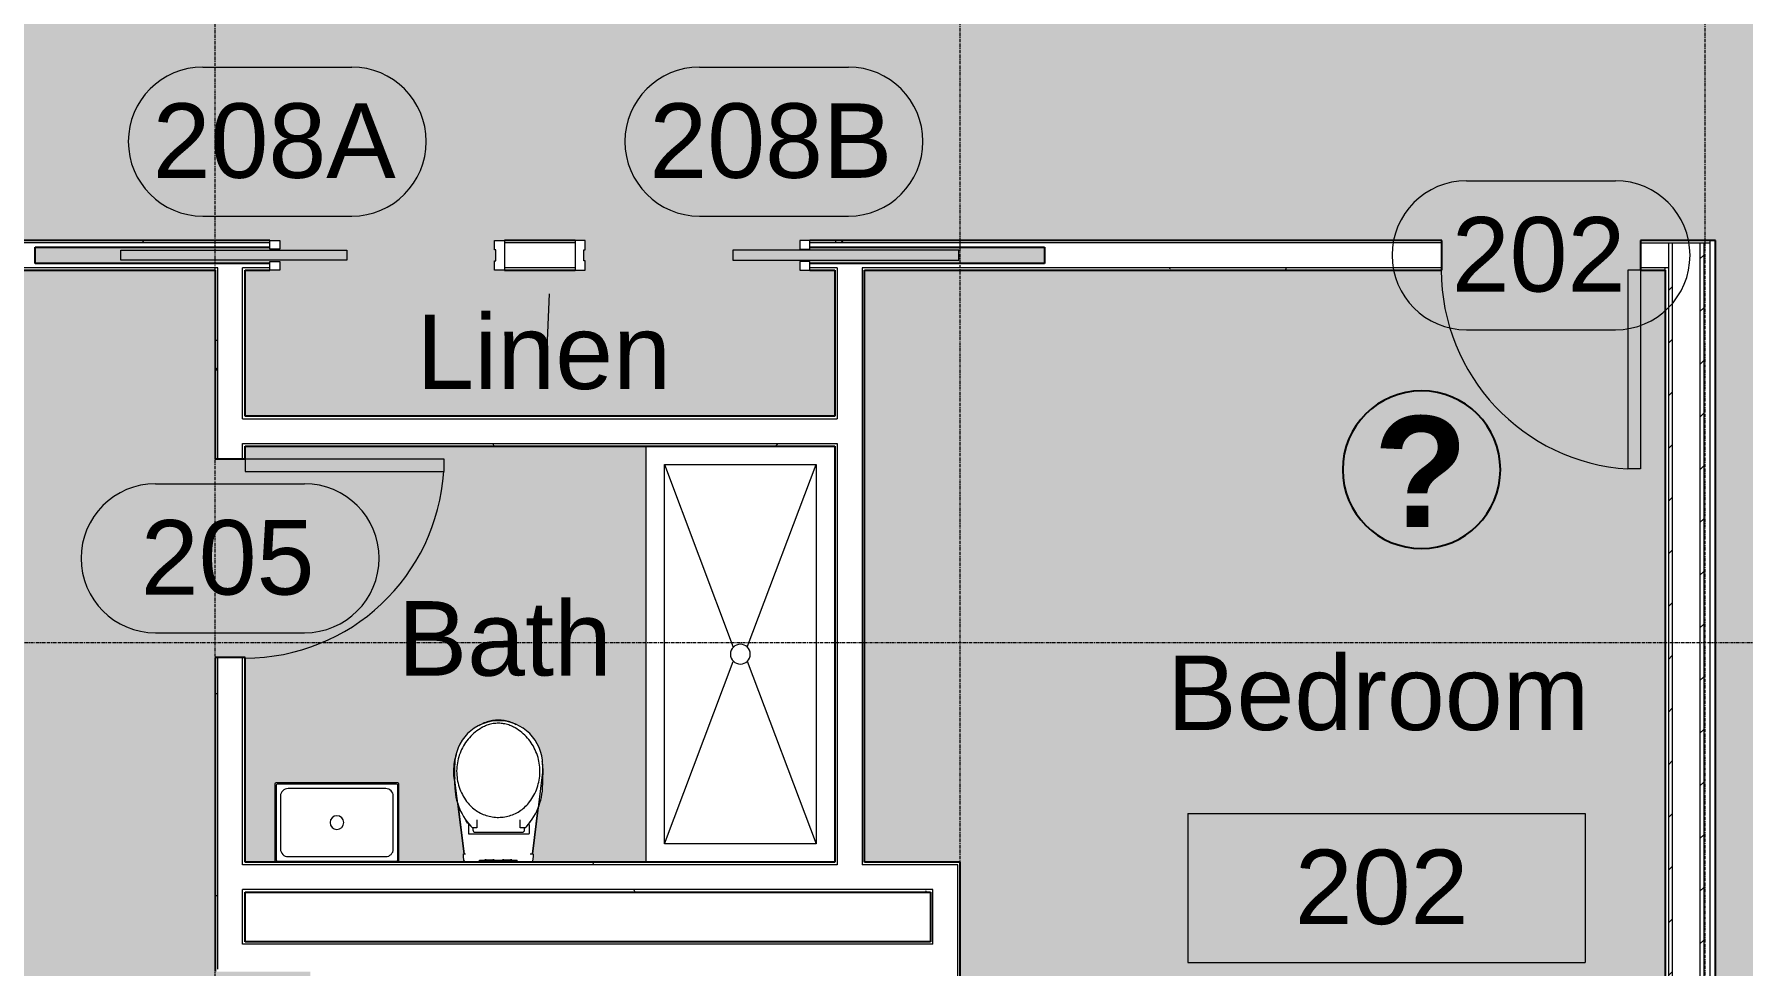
# Model space of a CAD drawing. Header units: millimetres. Extents: x -14653 to 55044, y -19588 to 11008.
# Drawn here: x 39833 to 46713, y -1502 to 2249 of the extents above; entities that cross this region are included whole.
import ezdxf

# ---------------------------------------------------------------- set-up
doc = ezdxf.new("R2010")
doc.units = ezdxf.units.MM
doc.linetypes.add('Grid Line', pattern=[22.225, 12.7, -3.175, 3.175, -3.175])
for name, color, linetype, lineweight in [('A-ANNO-NOTE', 131, 'Continuous', 9), ('A-AREA-IDEN', 2, 'Continuous', 9), ('A-AREA-PATT', 32, 'Continuous', 9), ('A-DOOR', 31, 'Continuous', 9), ('A-DOOR-FRAM', 31, 'Continuous', 18), ('A-DOOR-IDEN', 31, 'Continuous', 9), ('A-GENM', 13, 'Continuous', 9), ('A-WALL', 113, 'Continuous', 9), ('A-WALL-PATT', 111, 'Continuous', 25), ('I-WALL', 2, 'Continuous', 9), ('P-SANR-FIXT', 6, 'Continuous', 9), ('S-GRID', 1, 'Continuous', 9)]:
    doc.layers.add(name, color=color, linetype=linetype, lineweight=lineweight)
doc.styles.add('Arial_4', font='arial.ttf', dxfattribs={"height": 300})
doc.styles.add('Arial_B', font='arialbd.ttf', dxfattribs={"height": 4.464844})
pattern_1 = [(45, (36499.83, 0), (-106.066, 106.066), [])]
pattern_2 = [(0, (36499.83, 0), (812.8, 203.2), [33.528, -576.072, 33.528, -576.072, -3251.2]), (0, (36499.83, 0), (812.8, 203.2), [-1219.2, 33.528, -1185.672, 33.528, -576.072, -1422.4]), (0, (36499.83, 0), (812.8, 203.2), [-3048, 33.528, -372.872, 33.528, -982.472]), (120, (36804.63, 101.6), (-582.3764, 602.3054), [33.528, -576.072, 33.528, -576.072, -3251.2]), (120, (36804.63, 101.6), (-582.3764, 602.3054), [-1219.2, 33.528, -1185.672, 33.528, -576.072, -1422.4]), (120, (36804.63, 101.6), (-582.3764, 602.3054), [-3048, 33.528, -372.872, 33.528, -982.472]), (240, (36906.23, 508), (-230.4236, -805.5054), [33.528, -576.072, 33.528, -576.072, -3251.2]), (240, (36906.23, 508), (-230.4236, -805.5054), [-1219.2, 33.528, -1185.672, 33.528, -576.072, -1422.4]), (240, (36906.23, 508), (-230.4236, -805.5054), [-3048, 33.528, -372.872, 33.528, -982.472])]

# ---------------------------------------------------------------- blocks, each defined once
blk = doc.blocks.new('Single-Flush - 800 x 2100-235155-Level 2')
at = {"layer": 'A-DOOR', "lineweight": 18}
for p, q in [((350, -60), (350, -860.1)), ((400, -60), (350, -60)), ((400, -60), (400, -860.1)), ((400, -860.1), (350, -860.1))]:
    blk.add_line(p, q, dxfattribs=at)
at = {"layer": 'A-DOOR'}
blk.add_arc((400, -60), 801.7, 180, 266.42425, dxfattribs=at)
blk = doc.blocks.new('Walvit_Hung Bowl_604118 W - Walvit-V24-Level 2')
at = {"layer": 'A-GENM'}
for p, q in [((-76.2, 569.9), (-76.2, 561.6)), ((76.2, 561.6), (-76.2, 561.6)), ((-54.6, 561.6), (-54.6, 560.1)), ((-54.6, 560.1), (-49.1, 560.1)), ((-16.5, 560.1), (-54.6, 560.1)), ((-22.1, 560.1), (-16.5, 560.1)), ((-16.5, 560.1), (-16.5, 561.6)), ((16.5, 561.6), (16.5, 560.1)), ((16.5, 560.1), (22.1, 560.1)), ((54.6, 560.1), (16.5, 560.1)), ((49.1, 560.1), (54.6, 560.1)), ((54.6, 560.1), (54.6, 561.6)), ((76.2, 569.9), (76.2, 561.6)), ((-178.5, 206.4), (-138, 535.6)), ((-138, 535.6), (-160.9, 349.2)), ((-128.5, 535.6), (-139.4, 535.6)), ((139.4, 535.6), (131.5, 535.6)), ((163.1, 331.8), (138, 535.6)), ((138, 535.6), (178.5, 206.4)), ((-126, 452.4), (-126, 421.9)), ((119, 455.3), (-123.1, 455.3)), ((-105.9, 438.6), (-105.9, 430.9)), ((-105.9, 430.9), (-88.6, 430.9)), ((92.2, 449), (-95.6, 449)), ((-88.6, 430.9), (-88.6, 399.5)), ((86.4, 398.4), (86.4, 430.9)), ((86.4, 430.9), (102.6, 430.9)), ((102.6, 430.9), (102.6, 438.6)), ((120.5, 418.3), (120.5, 453.8)), ((-124.8, 411.9), (-123.2, 411.9)), ((120, 411.9), (124.8, 411.9)), ((-178.5, 176.9), (-178.5, 259.5)), ((175.3, 259.5), (175.3, 176.9)), ((178.5, 206.4), (175.3, 232.1)), ((72.7, 16.7), (78.5, 20.2))]:
    blk.add_line(p, q, dxfattribs=at)
at = {"layer": 'A-GENM', "flags": 128}
for points in [[(-139.4, 535.6), (-139.7, 535.8), (-139.9, 536.4), (-140.1, 537.2), (-140.2, 538.4), (-140.3, 539.9), (-140.3, 541.7), (-140.3, 543.7), (-140.2, 545.8), (-140.1, 548.1), (-139.9, 550.5), (-139.6, 553), (-139.3, 555.4), (-139, 557.8), (-138.6, 560.1), (-138.3, 562.2), (-137.9, 564.1), (-137.5, 565.9), (-137.1, 567.3), (-136.7, 568.4), (-136.3, 569.3), (-136, 569.8), (-135.7, 569.9)], [(135.7, 569.9), (136, 569.8), (136.3, 569.3), (136.7, 568.4), (137.1, 567.3), (137.5, 565.9), (137.9, 564.1), (138.3, 562.2), (138.6, 560.1), (139, 557.8), (139.3, 555.4), (139.6, 553), (139.9, 550.5), (140.1, 548.1), (140.2, 545.8), (140.3, 543.7), (140.3, 541.7), (140.3, 539.9), (140.2, 538.4), (140.1, 537.2), (139.9, 536.4), (139.7, 535.8), (139.4, 535.6)], [(125.4, 327.3), (121.5, 332.2), (117.3, 337), (112.9, 341.6), (108.4, 346), (103.7, 350.3), (98.8, 354.3), (93.7, 358.2), (88.6, 361.8), (83.2, 365.2), (77.8, 368.5), (72.2, 371.5), (66.5, 374.2), (60.7, 376.8), (54.7, 379.1), (48.7, 381.2), (42.7, 383), (36.5, 384.6), (30.3, 385.9), (24.1, 387), (17.8, 387.9), (11.5, 388.4), (5.1, 388.8), (-1.2, 388.9), (-7.5, 388.7), (-13.9, 388.3), (-20.2, 387.6), (-26.5, 386.6), (-32.7, 385.5), (-38.9, 384), (-45, 382.4), (-51, 380.4), (-57, 378.3), (-62.9, 375.9), (-68.7, 373.3), (-74.3, 370.4), (-79.9, 367.3), (-85.3, 364), (-90.6, 360.5), (-95.7, 356.8), (-100.7, 352.9), (-105.5, 348.7), (-110.2, 344.4), (-114.6, 339.9), (-118.9, 335.3), (-123, 330.4), (-125.9, 326.8)], [(-125.9, 326.8), (-130.7, 320.3), (-135.2, 313.6), (-139.5, 306.7), (-143.5, 299.6), (-147.2, 292.4), (-150.6, 285), (-153.7, 277.6), (-156.5, 270), (-159, 262.2), (-161.2, 254.4), (-163.1, 246.6), (-164.7, 238.6), (-165.9, 230.6), (-166.9, 222.5), (-167.5, 214.5), (-167.7, 206.4), (-167.8, 203.5)], [(167.8, 203.5), (167.6, 211.6), (167.1, 219.7), (166.3, 227.7), (165.1, 235.8), (163.7, 243.7), (161.9, 251.7), (159.8, 259.5), (157.4, 267.2), (154.7, 274.9), (151.7, 282.4), (148.4, 289.8), (144.8, 297.1), (140.9, 304.2), (136.7, 311.1), (132.3, 317.9), (127.5, 324.5), (125.4, 327.3)], [(-178.5, 232.2), (-179.5, 223.7), (-180.1, 215.1), (-180.4, 206.5), (-180.5, 203.5)], [(180.5, 203.5), (180.3, 212.1), (179.8, 220.7), (178.9, 229.3), (177.7, 237.8), (176.1, 246.3), (175.3, 249.9)], [(-180.5, 203.5), (-180.3, 194.9), (-179.8, 186.3), (-178.9, 177.7), (-177.7, 169.2), (-176.9, 164.5)], [(-167.8, 203.5), (-167.6, 195.4), (-167.1, 187.3), (-166.3, 179.2), (-165.2, 171.2), (-163.8, 163.2), (-162, 155.3), (-159.9, 147.5), (-157.5, 139.7), (-154.8, 132.1), (-151.8, 124.5), (-148.5, 117.1), (-144.9, 109.9), (-141.1, 102.8), (-136.9, 95.8), (-132.5, 89), (-127.8, 82.4), (-122.8, 76), (-117.6, 69.8), (-112.1, 63.8), (-106.4, 58), (-100.5, 52.5), (-94.4, 47.2), (-88, 42.2), (-81.5, 37.4), (-74.8, 32.9), (-67.9, 28.6), (-66.3, 27.7)], [(66.3, 27.7), (73.3, 31.9), (80, 36.4), (86.6, 41.1), (93, 46.1), (99.2, 51.3), (105.2, 56.8), (110.9, 62.5), (116.4, 68.5), (121.7, 74.6), (126.7, 81), (131.5, 87.6), (136, 94.3), (140.2, 101.2), (144.1, 108.3), (147.8, 115.5), (151.1, 122.9), (154.2, 130.4), (157, 138), (159.4, 145.8), (161.6, 153.6), (163.4, 161.5), (164.9, 169.4), (166.1, 177.5), (167, 185.5), (167.5, 193.6), (167.8, 201.7), (167.8, 203.5)], [(170.2, 137.6), (171.6, 142.2), (173.9, 150.5), (175.8, 158.9), (177.4, 167.3), (178.7, 175.8), (179.6, 184.4), (180.2, 193), (180.5, 201.6), (180.5, 203.5)], [(-71.1, 15.8), (-67.6, 13.9), (-62.4, 11.3), (-57.1, 8.9), (-51.7, 6.7), (-46.2, 4.8), (-40.6, 3.1), (-35, 1.5), (-29.3, 0.3), (-23.6, -0.8), (-17.8, -1.6), (-12.1, -2.2), (-6.2, -2.6), (-0.4, -2.7), (5.4, -2.6), (11.2, -2.3), (17, -1.7), (22.8, -0.9), (28.5, 0.1), (34.2, 1.3), (39.8, 2.8), (45.4, 4.5), (50.8, 6.4), (56.3, 8.6), (61.6, 10.9), (66.8, 13.5), (71.9, 16.3), (72.7, 16.7)], [(-66.3, 27.7), (-61.7, 25.2), (-56.9, 22.8), (-52.1, 20.6), (-47.1, 18.6), (-42.1, 16.8), (-37.1, 15.2), (-31.9, 13.9), (-26.8, 12.7), (-21.5, 11.7), (-16.3, 11), (-11, 10.4), (-5.7, 10.1), (-0.4, 10), (4.9, 10.1), (10.2, 10.4), (15.5, 10.9), (20.8, 11.6), (26, 12.5), (31.2, 13.7), (36.3, 15), (41.4, 16.6), (46.4, 18.3), (51.3, 20.3), (56.2, 22.4), (61, 24.8), (65.6, 27.3), (66.3, 27.7)]]:
    blk.add_lwpolyline(points, dxfattribs=at)
at = {"layer": 'A-GENM'}
for centre, radius, start, end in [((64.3, 259.5), 242.9, 134.5026, 180), ((-123.1, 452.4), 2.96, 90, 180), ((-116.1, 421.9), 9.94, 180, 235.18186), ((-95.6, 438.6), 10.3, 90, 180), ((92.2, 438.6), 10.3, 360, 90), ((-67.5, 259.5), 242.9, 0, 45.5361), ((114.2, 418.3), 6.35, 315, 360), ((119, 453.8), 1.52, 0, 90), ((156.4, 243.4), 327.9, 149.07733, 149.9712), ((-156.4, 243.4), 327.9, 28.23488, 30.92267), ((-1.6, 176.9), 176.9, 180, 270), ((-1.6, 176.9), 176.9, 270, 0)]:
    blk.add_arc(centre, radius, start, end, dxfattribs=at)
for points, knots in [([(-138.3, 562.1), (-138.2, 562.4), (-138.1, 563), (-137.9, 564), (-137.6, 565.5), (-137.1, 567.1), (-136.7, 568.6), (-136.2, 569.6), (-135.8, 569.9), (-135.7, 569.9)], [0.7606274, 0.7606274, 0.7606274, 0.7606274, 0.7857143, 0.8214286, 0.8571429, 0.8928571, 0.9285714, 0.9642857, 0.9979324, 0.9979324, 0.9979324, 0.9979324]), ([(138.3, 562.1), (138.2, 562.4), (138.1, 563), (137.9, 564), (137.6, 565.5), (137.1, 567.1), (136.7, 568.6), (136.2, 569.6), (135.8, 569.9), (135.7, 569.9)], [-0.2393726, -0.2393726, -0.2393726, -0.2393726, -0.2142857, -0.1785714, -0.1428571, -0.1071429, -0.0714286, -0.0357143, -0.0020676, -0.0020676, -0.0020676, -0.0020676]), ([(124.8, 411.9), (124.7, 411.7), (124.4, 411.1), (123.8, 410.1), (123.4, 409.4), (123.2, 409.1)], [-1, -1, -1, -1, -0.75, -0.625, -0.5, -0.5, -0.5, -0.5])]:
    blk.add_open_spline(points, degree=3, knots=knots, dxfattribs=at)
blk.add_open_spline([(-124.2, 410.8), (-124.5, 411.3), (-124.7, 411.7), (-124.8, 411.9)], degree=3, dxfattribs=at)
blk = doc.blocks.new('M_Shower Stall-2D - M_Shower Stall-2D-936387-Level 2')
at = {"layer": 'P-SANR-FIXT'}
for p, q in [((0, 760), (1676, 760)), ((75, 685), (809.1, 408.9)), ((75, 75), (75, 685)), ((75, 685), (1601, 685)), ((1601, 685), (866.9, 408.9)), ((1601, 685), (1601, 75)), ((810.4, 352.4), (75, 75)), ((865.6, 352.4), (1601, 75)), ((1601, 75), (75, 75))]:
    blk.add_line(p, q, dxfattribs=at)
for start, end in [(360, 180), (180, 360)]:
    blk.add_arc((838, 380), 40, start, end, dxfattribs=at)
blk = doc.blocks.new('Lavatory-TOTO-Luminist_Rectangle_Vessel_LLT151 - Standard-937021-Level 2')
at = {"layer": 'P-SANR-FIXT'}
for p, q in [((-250, 155), (-250, -155)), ((-245, 150), (-245, -150)), ((240, 155), (-240, 155)), ((245, -150), (245, 150)), ((250, -155), (250, 155)), ((-227, 106.85), (-227, -106.85)), ((196.85, 137), (-196.85, 137)), ((227, -106.85), (227, 106.85)), ((-196.85, -137), (196.85, -137)), ((-245, -160), (245, -160)), ((-240, -155), (240, -155))]:
    blk.add_line(p, q, dxfattribs=at)
for centre, radius, start, end in [((-245, 155), 5, 90, 180), ((-240, 150), 5, 90, 180), ((240, 150), 5, 0, 90), ((245, 155), 5, 360, 90), ((-196.85, 106.85), 30.15, 90, 180), ((196.85, 106.85), 30.15, 360, 90), ((0, 0), 27.5, 0, 180), ((0, 0), 27.5, 180, 0), ((-196.85, -106.85), 30.15, 180, 270), ((196.85, -106.85), 30.15, 270, 0), ((-245, -155), 5, 180, 270), ((-240, -150), 5, 180, 270), ((240, -150), 5, 270, 360), ((245, -155), 5, 270, 360)]:
    blk.add_arc(centre, radius, start, end, dxfattribs=at)
blk = doc.blocks.new('Pocket_Slider_Door_5851 - 2_027 x 0_945-940117-Level 2')
at = {"layer": 'A-DOOR', "lineweight": 18}
for p, q in [((-1072.5, 20), (-1072.5, -20)), ((-162.5, 20), (-1072.5, 20)), ((-162.5, -20), (-162.5, 20)), ((-1072.5, -20), (-162.5, -20))]:
    blk.add_line(p, q, dxfattribs=at)
at = {"layer": 'A-DOOR-FRAM'}
for p, q in [((-432.5, 60), (-472.5, 60)), ((-472.5, 60), (-472.5, 25)), ((-472.5, 25), (-432.5, 25)), ((-432.5, 25), (-432.5, 60)), ((472.5, 60), (432.5, 60)), ((432.5, 60), (432.5, 22.5)), ((432.5, 22.5), (437.5, 22.5)), ((437.5, 22.5), (437.5, -22.5)), ((472.5, -60), (472.5, 60)), ((-432.5, -25), (-472.5, -25)), ((-472.5, -25), (-472.5, -60)), ((-472.5, -60), (-432.5, -60)), ((-432.5, -60), (-432.5, -25)), ((437.5, -22.5), (432.5, -22.5)), ((432.5, -22.5), (432.5, -60)), ((432.5, -60), (472.5, -60))]:
    blk.add_line(p, q, dxfattribs=at)
blk = doc.blocks.new('Pocket_Slider_Door_5851 - 2_027 x 0_945-769882-Level 2')
at = {"layer": 'A-DOOR', "lineweight": 18}
for p, q in [((-1072.5, -20), (-1072.5, 20)), ((-1072.5, 20), (-162.5, 20)), ((-162.5, 20), (-162.5, -20)), ((-162.5, -20), (-1072.5, -20))]:
    blk.add_line(p, q, dxfattribs=at)
at = {"layer": 'A-DOOR-FRAM'}
for p, q in [((-472.5, 25), (-472.5, 60)), ((-472.5, 60), (-432.5, 60)), ((-432.5, 25), (-472.5, 25)), ((-432.5, 60), (-432.5, 25)), ((432.5, 22.5), (432.5, 60)), ((432.5, 60), (472.5, 60)), ((437.5, 22.5), (432.5, 22.5)), ((437.5, -22.5), (437.5, 22.5)), ((472.5, 60), (472.5, -60)), ((-472.5, -25), (-432.5, -25)), ((-472.5, -60), (-472.5, -25)), ((-432.5, -60), (-472.5, -60)), ((-432.5, -25), (-432.5, -60)), ((432.5, -22.5), (437.5, -22.5)), ((432.5, -60), (432.5, -22.5)), ((472.5, -60), (432.5, -60))]:
    blk.add_line(p, q, dxfattribs=at)
blk = doc.blocks.new('M_Room Tag - Room Tag With Area-857186-Level 2')
at = {"layer": 'A-AREA-IDEN'}
for p, q in [((-8, 3), (-8, -3)), ((-8, 3), (8, 3)), ((8, 3), (8, -3)), ((-8, -3), (8, -3))]:
    blk.add_line(p, q, dxfattribs=at)
blk = doc.blocks.new('M_Door Tag - M_Door Tag-862910-Level 2')
at = {"layer": 'A-DOOR-IDEN'}
for p, q in [((-3, 3), (3, 3)), ((-3, -3), (3, -3))]:
    blk.add_line(p, q, dxfattribs=at)
for centre, start, end in [((-3, 0), 90, 270), ((3, 0), 270, 90)]:
    blk.add_arc(centre, 3, start, end, dxfattribs=at)
blk = doc.blocks.new('Help Button - Select for Help Link-961908-Level 2')
at = {"layer": 'A-ANNO-NOTE'}
h = blk.add_hatch(color=256, dxfattribs=at)
edge = h.paths.add_edge_path(flags=0)
edge.add_arc((0, 0), 3.175, 0, 180)
edge.add_arc((0, 0), 3.175, 180, 360)
at = {"layer": 'A-ANNO-NOTE', "lineweight": 25}
for start, end in [(360, 180), (180, 360)]:
    blk.add_arc((0, 0), 3.175, start, end, dxfattribs=at)
at = {"layer": 'A-ANNO-NOTE', "insert": (-1.939, 2.156), "char_height": 4.46484, "width": 4.56962, "attachment_point": 1, "style": 'Arial_B'}
blk.add_mtext('\\fArial|b1|i0|c0|p34|;?', dxfattribs=at)

msp = doc.modelspace()

# ---------------------------------------------------------------- hatches: boundary and pattern name
at = {"layer": 'A-AREA-PATT'}
for color, points in [(41, [(48082.8, -3266.6), (48082.8, -3216.6), (49511.8, -3216.6), (49511.8, -3201.6), (48102.8, -3201.6), (48102.8, -1920.7), (48367, -1920.7), (48367, 2798.4), (48204.4, 2798.4), (48204.4, -1907.8), (48154.4, -1907.8), (48154.4, 2798.4), (48041.8, 2798.4), (48041.8, 2848.4), (46601.8, 2848.4), (46601.8, 2798.4), (43561.8, 2798.4), (43561.8, 2860.4), (43531.8, 2860.4), (43531.8, 2830.4), (42091.8, 2830.4), (42091.8, 2860.4), (42031.8, 2860.4), (42031.8, 2830.4), (40591.8, 2830.4), (40591.8, 2860.4), (40561.8, 2860.4), (40561.8, 2798.4), (37621.8, 2798.4), (37621.8, 2698.4), (37561.8, 2698.4), (37561.8, 1898.4), (37621.8, 1898.4), (37621.8, 1418.4), (37740.8, 1418.4), (37740.8, 1358.4), (38540.8, 1358.4), (38540.8, 1418.4), (40821.8, 1418.4), (40821.8, 1383.4), (40781.8, 1383.4), (40781.8, 1391.1), (39836.8, 1391.1), (39836.8, 1358.4), (41691.8, 1358.4), (41691.8, 1380.9), (41686.8, 1380.9), (41686.8, 1418.4), (42051.7, 1418.4), (42051.7, 1380.9), (42046.7, 1380.9), (42046.7, 1358.4), (43901.7, 1358.4), (43901.7, 1391.1), (42956.7, 1391.1), (42956.7, 1383.4), (42916.7, 1383.4), (42916.7, 1418.4), (45500.8, 1418.4), (45500.8, 1358.4), (46300.8, 1358.4), (46300.8, 1418.4), (46602.8, 1418.4), (46602.8, -3216.6), (46642.8, -3216.6), (46642.8, -3266.6), (47867.8, -3266.6)]), (133, [(42046.7, 710.4), (43056.7, 710.4), (43056.7, 1298.4), (42916.7, 1298.4), (42916.7, 1333.4), (42956.7, 1333.4), (42956.7, 1325.7), (43116.7, 1325.7), (43116.7, 1358.4), (42046.7, 1358.4), (42046.7, 1335.9), (42051.7, 1335.9), (42051.7, 1298.4), (41686.8, 1298.4), (41686.8, 1335.9), (41691.8, 1335.9), (41691.8, 1358.4), (40621.8, 1358.4), (40621.8, 1325.7), (40781.8, 1325.7), (40781.8, 1333.4), (40821.8, 1333.4), (40821.8, 1298.4), (40681.8, 1298.4), (40681.8, 710.4), (42011.7, 710.4)])]:
    msp.add_hatch(color=color, dxfattribs=at).paths.add_polyline_path(points, flags=0)
h = msp.add_hatch(color=254, dxfattribs=at)
h.paths.add_polyline_path([(40531.8, -3263.6), (40561.8, -3263.6), (40561.8, -3201.6), (40945.5, -3201.6), (40945.5, -1525.6), (40561.8, -1525.6), (40561.8, -261.6), (40621.8, -261.6), (40621.8, 538.4), (40561.8, 538.4), (40561.8, 1298.4), (38540.8, 1298.4), (38540.8, 1358.4), (37740.8, 1358.4), (37740.8, 1298.4), (37621.8, 1298.4), (37621.8, -3201.6), (39061.8, -3201.6), (39061.8, -3263.6), (39091.8, -3263.6), (39091.8, -3233.6), (40531.8, -3233.6)], flags=0)
h.paths.add_polyline_path([(39836.8, 1325.7), (40621.8, 1325.7), (40621.8, 1358.4), (39836.8, 1358.4)], flags=0)
h = msp.add_hatch(color=254, dxfattribs=at)
h.paths.add_polyline_path([(46400.8, -3263.6), (46400.8, 1298.4), (46300.8, 1298.4), (46300.8, 1358.4), (45500.8, 1358.4), (45500.8, 1298.4), (43176.7, 1298.4), (43176.7, -1085.6), (43561.8, -1085.6), (43561.8, -2301.6), (43501.8, -2301.6), (43501.8, -3101.6), (43561.8, -3101.6), (43561.8, -3201.6), (44900.8, -3201.6), (44900.8, -3263.6), (44930.8, -3263.6), (44930.8, -3233.6), (46370.8, -3233.6), (46370.8, -3263.6)], flags=0)
h.paths.add_polyline_path([(43234.5, 1325.7), (43901.7, 1325.7), (43901.7, 1358.4), (43116.7, 1358.4), (43116.7, 1325.7), (43166.7, 1325.7)], flags=0)
h = msp.add_hatch(color=253, dxfattribs=at)
h.paths.add_polyline_path([(41521.6, -719.2), (41521.6, -716.7), (41522.3, -711.2)], flags=0)
h.paths.add_polyline_path([(40801.9, -1085.6), (40806.8, -1085.6), (40803.2, -1084.1), (40801.8, -1080.6), (40801.9, -769.3), (40806.8, -765.6), (41298.1, -765.8), (41301.8, -770.6), (41301.8, -1080.6), (41296.8, -1085.6), (41566.1, -1085.6), (41562.8, -1073.5), (41561.4, -1055.6), (41562.8, -1051.3), (41563.9, -1051.3), (41541, -866.1), (41537.1, -842.4), (41531.2, -823.2), (41521.6, -719.2), (41527.5, -669.8), (41531.1, -657.3), (41533, -645.6), (41551.5, -602.4), (41579.8, -566.3), (41615.9, -539), (41667.6, -517.3), (41691.3, -513.9), (41704.5, -513.3), (41742.5, -519.2), (41795.4, -542.1), (41830.7, -570.4), (41857.5, -606.4), (41874.9, -651.3), (41880.3, -700.5), (41881.9, -722.1), (41880.3, -736.8), (41879.7, -781.4), (41874.6, -826), (41862.1, -869.5), (41840.8, -1051.3), (41841.4, -1051.9), (41842.1, -1057.4), (41840.8, -1073.5), (41840, -1077.9), (41837.4, -1085.6), (42296.7, -1085.6), (42296.7, 590.4), (40681.8, 590.4), (40681.8, 538.4), (40621.8, 538.4), (40621.8, -261.6), (40681.8, -261.6), (40681.8, -1085.6), (40801.8, -1085.6)], flags=0)
at = {"layer": 'A-WALL-PATT', "lineweight": 9}
h = msp.add_hatch(dxfattribs=at)
h.set_pattern_fill('FP_3', color=256, style=0, pattern_type=2)
h.set_pattern_definition(pattern_2)
h.paths.add_polyline_path([(46413.8, 1408.4), (46580.8, 1408.4), (46580.7, 1418.4), (46300.8, 1418.4), (46300.8, 1408.4), (46400.8, 1408.4)], flags=0)
h.paths.add_polyline_path([(45500.8, 1408.4), (45500.8, 1418.4), (42956.7, 1418.4), (42956.7, 1408.4), (45231.2, 1408.4)], flags=0)
h.paths.add_polyline_path([(41726.8, 1408.4), (42011.7, 1408.4), (42011.7, 1418.4), (41726.8, 1418.4)], flags=0)
h.paths.add_polyline_path([(40671.8, 1408.4), (40781.8, 1408.4), (40781.8, 1418.4), (38540.8, 1418.4), (38540.8, 1408.4), (40571.8, 1408.4)], flags=0)
h.paths.add_polyline_path([(37740.8, 1408.4), (37740.8, 1418.4), (37621.8, 1418.4), (37621.8, 1408.4)], flags=0)
h.paths.add_polyline_path([(36901.8, 1408.4), (37501.8, 1408.4), (37501.8, 1418.4), (36850.8, 1418.4), (36850.8, 1408.4)], flags=0)
h.paths.add_polyline_path([(35850.8, 1408.4), (35850.8, 1418.4), (35071.8, 1418.4), (35071.8, 1408.4), (35781.8, 1408.4)], flags=0)
h = msp.add_hatch(dxfattribs=at)
h.set_pattern_fill('FP_1', color=256, style=0, pattern_type=2)
h.set_pattern_definition(pattern_1)
h.paths.add_polyline_path([(46413.8, -3214.6), (46428.8, -3214.6), (46428.8, 1408.4), (46413.8, 1408.4), (46413.8, -3214.6)], flags=0)
h = msp.add_hatch(dxfattribs=at)
h.set_pattern_fill('FP_1', color=256, style=0, pattern_type=2)
h.set_pattern_definition(pattern_1)
h.paths.add_polyline_path([(46540.8, -3214.6), (46555.8, -3214.6), (46555.8, 1408.4), (46540.8, 1408.4), (46540.8, -3209.8)], flags=0)
h = msp.add_hatch(dxfattribs=at)
h.set_pattern_fill('FP_3', color=256, style=0, pattern_type=2)
h.set_pattern_definition(pattern_2)
h.paths.add_polyline_path([(46400.8, 1298.4), (46400.8, 1308.4), (46300.8, 1308.4), (46300.8, 1298.4), (46399.5, 1298.4)], flags=0)
h.paths.add_polyline_path([(45500.8, 1298.4), (45500.8, 1308.4), (43166.7, 1308.4), (43166.7, 1298.4), (45231.2, 1298.4)], flags=0)
h.paths.add_polyline_path([(43056.7, 1298.4), (43066.7, 1298.4), (43066.7, 1308.4), (42956.7, 1308.4), (42956.7, 1298.4)], flags=0)
h.paths.add_polyline_path([(40561.8, 1298.4), (40571.8, 1298.4), (40571.8, 1308.4), (38540.8, 1308.4), (38540.8, 1298.4), (39958, 1298.4)], flags=0)
h.paths.add_polyline_path([(40781.8, 1298.4), (40781.8, 1308.4), (40671.8, 1308.4), (40671.8, 1298.4), (40681.8, 1298.4)], flags=0)
h.paths.add_polyline_path([(42011.7, 1298.4), (42011.7, 1308.4), (41726.8, 1308.4), (41726.8, 1298.4)], flags=0)
h.paths.add_polyline_path([(36901.8, 1298.4), (37501.8, 1298.4), (37501.8, 1308.4), (36850.8, 1308.4), (36850.8, 1298.4)], flags=0)
h.paths.add_polyline_path([(37621.8, 1298.4), (37740.8, 1298.4), (37740.8, 1308.4), (37621.8, 1308.4)], flags=0)
h.paths.add_polyline_path([(35850.8, 1298.4), (35850.8, 1308.4), (35181.8, 1308.4), (35181.8, 1298.4), (35781.8, 1298.4)], flags=0)
h = msp.add_hatch(dxfattribs=at)
h.set_pattern_fill('FP_3', color=256, style=0, pattern_type=2)
h.set_pattern_definition(pattern_2)
h.paths.add_polyline_path([(40571.8, -1525.6), (40571.8, -261.6), (40561.8, -261.6), (40561.8, -1525.6), (40568.6, -1525.6)], flags=0)
h.paths.add_polyline_path([(40561.8, 538.4), (40571.8, 538.4), (40571.8, 1298.4), (40561.8, 1298.4), (40561.8, 600.4)], flags=0)
h = msp.add_hatch(dxfattribs=at)
h.set_pattern_fill('FP_3', color=256, style=0, pattern_type=2)
h.set_pattern_definition(pattern_2)
h.paths.add_polyline_path([(41276.3, 590.4), (43056.7, 590.4), (43056.7, 600.4), (40681.8, 600.4), (40681.8, 590.4)], flags=0)
h = msp.add_hatch(dxfattribs=at)
h.set_pattern_fill('FP_3', color=256, style=0, pattern_type=2)
h.set_pattern_definition(pattern_2)
h.paths.add_polyline_path([(43441.8, -1095.6), (43551.8, -1095.6), (43551.7, -1085.6), (43166.7, -1085.6), (43166.7, -1095.6), (43253.8, -1095.6)], flags=0)
h.paths.add_polyline_path([(41935.5, -1095.6), (43066.7, -1095.6), (43066.7, -1085.6), (40681.8, -1085.6), (40681.8, -1095.6), (41853.1, -1095.6)], flags=0)
h = msp.add_hatch(dxfattribs=at)
h.set_pattern_fill('FP_3', color=256, style=0, pattern_type=2)
h.set_pattern_definition(pattern_2)
h.paths.add_polyline_path([(43441.8, -1205.6), (43441.8, -1195.6), (40681.8, -1195.6), (40681.8, -1205.6), (43253.8, -1205.6)], flags=0)
h = msp.add_hatch(dxfattribs=at)
h.set_pattern_fill('FP_3', color=256, style=0, pattern_type=2)
h.set_pattern_definition(pattern_2)
h.paths.add_polyline_path([(43441.8, -3201.6), (43451.8, -3201.6), (43451.8, -3101.6), (43441.8, -3101.6)], flags=0)
h.paths.add_polyline_path([(43441.8, -2301.6), (43451.8, -2301.6), (43451.8, -1515.6), (43441.8, -1515.6), (43441.8, -2281.7)], flags=0)
h.paths.add_polyline_path([(43441.8, -1415.6), (43451.8, -1415.6), (43451.8, -1195.6), (43441.8, -1195.6), (43441.8, -1405.6)], flags=0)

# ---------------------------------------------------------------- linework, layer by layer
at = {"layer": 'A-AREA-IDEN'}
msp.add_line((41897.9, 952.1), (41908.4, 1203.6), dxfattribs=at)
at = {"layer": 'A-WALL'}
for p, q in [((40781.8, 1408.4), (38540.8, 1408.4)), ((42011.7, 1408.4), (41726.8, 1408.4)), ((45500.8, 1408.4), (42956.7, 1408.4)), ((46300.8, 1408.4), (46580.8, 1408.4)), ((46413.8, 1408.4), (46413.8, -3323.6)), ((46428.8, 1408.4), (46428.8, -3214.6)), ((46540.8, 1408.4), (46540.8, -3214.6)), ((46555.8, 1408.4), (46555.8, -3214.6)), ((46580.8, 1418.4), (46580.8, -3201.6)), ((40571.8, 1308.4), (38540.8, 1308.4)), ((40571.8, 538.4), (40571.8, 1308.4)), ((40781.8, 1308.4), (40671.8, 1308.4)), ((40671.8, 700.4), (40671.8, 1308.4)), ((42011.7, 1308.4), (41726.8, 1308.4)), ((43066.7, 1308.4), (42956.7, 1308.4)), ((43066.7, 1308.4), (43066.7, 700.4)), ((45500.8, 1308.4), (43166.7, 1308.4)), ((43166.7, 1308.4), (43166.7, -1095.6)), ((46413.8, 1308.4), (46300.8, 1308.4)), ((46400.8, 1298.4), (46400.8, 1308.4)), ((40671.8, 700.4), (43066.7, 700.4)), ((40671.8, 538.4), (40671.8, 600.4)), ((40671.8, 600.4), (43066.7, 600.4)), ((43066.7, 600.4), (43066.7, -1095.6)), ((40571.8, -1515.6), (40571.8, -261.6)), ((40671.8, -1095.6), (40671.8, -261.6)), ((43066.7, -1095.6), (40671.8, -1095.6)), ((43551.8, -1095.6), (43166.7, -1095.6)), ((43551.8, -2301.6), (43551.8, -1095.6)), ((40671.8, -1415.6), (40671.8, -1195.6)), ((43451.8, -1195.6), (40671.8, -1195.6)), ((43451.8, -1415.6), (43451.8, -1195.6)), ((43451.8, -1415.6), (40671.8, -1415.6))]:
    msp.add_line(p, q, dxfattribs=at)
at = {"layer": 'A-WALL', "lineweight": 25}
for p, q in [((46602.8, 1418.4), (46400.8, 1418.4)), ((46602.8, -3403.6), (46602.8, 1418.4)), ((46400.8, 1298.4), (46400.8, -3403.6))]:
    msp.add_line(p, q, dxfattribs=at)
at = {"layer": 'I-WALL', "lineweight": 25}
for p, q in [((40781.8, 1418.4), (38540.8, 1418.4)), ((39836.8, 1325.7), (39836.8, 1391.1)), ((39836.8, 1391.1), (40781.8, 1391.1)), ((42011.7, 1418.4), (41726.8, 1418.4)), ((45500.8, 1418.4), (42956.7, 1418.4)), ((42956.7, 1391.1), (43901.7, 1391.1)), ((43901.7, 1391.1), (43901.7, 1325.7)), ((45500.8, 1298.4), (45500.8, 1418.4)), ((46400.8, 1418.4), (46300.8, 1418.4)), ((46300.8, 1418.4), (46300.8, 1298.4)), ((40781.8, 1325.7), (39836.8, 1325.7)), ((43901.7, 1325.7), (42956.7, 1325.7)), ((38540.8, 1298.4), (40561.8, 1298.4)), ((40561.8, 1298.4), (40561.8, 538.4)), ((40681.8, 1298.4), (40781.8, 1298.4)), ((40681.8, 710.4), (40681.8, 1298.4)), ((41726.8, 1298.4), (42011.7, 1298.4)), ((42956.7, 1298.4), (43056.7, 1298.4)), ((43056.7, 1298.4), (43056.7, 710.4)), ((43176.7, 1298.4), (45500.8, 1298.4)), ((43176.7, -1085.6), (43176.7, 1298.4)), ((46300.8, 1298.4), (46400.8, 1298.4)), ((43056.7, 710.4), (40681.8, 710.4)), ((40681.8, 538.4), (40681.8, 590.4)), ((40681.8, 590.4), (43056.7, 590.4)), ((43056.7, 590.4), (43056.7, -1085.6)), ((40561.8, 538.4), (40681.8, 538.4)), ((40561.8, -261.6), (40561.8, -1525.6)), ((40681.8, -261.6), (40561.8, -261.6)), ((40681.8, -1085.6), (40681.8, -261.6)), ((43056.7, -1085.6), (40681.8, -1085.6)), ((43561.8, -1085.6), (43176.7, -1085.6)), ((43561.8, -2301.6), (43561.8, -1085.6)), ((40681.8, -1405.6), (40681.8, -1205.6)), ((40681.8, -1205.6), (43441.8, -1205.6)), ((43441.8, -1205.6), (43441.8, -1405.6)), ((43441.8, -1405.6), (40681.8, -1405.6))]:
    msp.add_line(p, q, dxfattribs=at)
at = {"layer": 'S-GRID', "linetype": 'Grid Line'}
for p, q in [((40561.8, -4435.6), (40561.8, 7069.6)), ((43561.8, -18096.1), (43561.8, 7069.6)), ((46561.8, -18096.1), (46561.8, 7069.6)), ((50921, -201.6), (26852.5, -201.6))]:
    msp.add_line(p, q, dxfattribs=at)

# ---------------------------------------------------------------- block references
at = {"layer": 'A-ANNO-NOTE', "xscale": 100, "yscale": 100, "zscale": 100}
msp.add_blockref('Help Button - Select for Help Link-961908-Level 2', (45419.7, 495.2), dxfattribs=at)
at = {"layer": 'A-AREA-IDEN', "xscale": 99.99999999999993, "yscale": 99.99999999999993, "zscale": 99.99999999999993}
msp.add_blockref('M_Room Tag - Room Tag With Area-857186-Level 2', (45278.5, -1189), dxfattribs=at)
at = {"layer": 'A-DOOR'}
for name, p in [('Pocket_Slider_Door_5851 - 2_027 x 0_945-769882-Level 2', (41254.3, 1358.4)), ('Single-Flush - 800 x 2100-235155-Level 2', (45900.8, 1358.4))]:
    msp.add_blockref(name, p, dxfattribs=at)
for name, p, rotation in [('Pocket_Slider_Door_5851 - 2_027 x 0_945-940117-Level 2', (42484.2, 1358.4), 180), ('Single-Flush - 800 x 2100-235155-Level 2', (40621.8, 138.4), 89.99999999999991)]:
    msp.add_blockref(name, p, dxfattribs=dict(at, rotation=rotation))
at = {"layer": 'A-DOOR-IDEN', "xscale": 99.99999999999993, "yscale": 99.99999999999993, "zscale": 99.99999999999993}
for p in [(40811.8, 1816.1), (42811.8, 1816.1), (45900.8, 1358.4), (40621.8, 138.4)]:
    msp.add_blockref('M_Door Tag - M_Door Tag-862910-Level 2', p, dxfattribs=at)
at = {"layer": 'A-GENM', "rotation": 180}
msp.add_blockref('Walvit_Hung Bowl_604118 W - Walvit-V24-Level 2', (41701.8, -515.7), dxfattribs=at)
at = {"layer": 'P-SANR-FIXT'}
for name, p, rotation in [('M_Shower Stall-2D - M_Shower Stall-2D-936387-Level 2', (43056.7, -1085.6), 89.9999999999998), ('Lavatory-TOTO-Luminist_Rectangle_Vessel_LLT151 - Standard-937021-Level 2', (41051.8, -925.6), 180)]:
    msp.add_blockref(name, p, dxfattribs=dict(at, rotation=rotation))

# ---------------------------------------------------------------- texts
at = {"layer": 'A-AREA-IDEN', "char_height": 300, "attachment_point": 1, "style": 'Arial_4'}
for s, insert, width in [('Linen', (41371.9, 1119.9), 1266.666), ('Bath', (41297, -34.1), 1066.244), ('Bedroom', (44395, -253), 2108.438), ('202', (44909.4, -1034.5), 865.822)]:
    msp.add_mtext(s, dxfattribs=dict(at, insert=insert, width=width))
at = {"layer": 'A-DOOR-IDEN', "char_height": 300, "attachment_point": 1, "style": 'Arial_4'}
for s, insert, width in [('208A', (40309.9, 1970.1), 1210.548), ('208B', (42309.9, 1970.1), 1210.548), ('202', (45541.4, 1512.3), 865.822), ('205', (40262.4, 292.3), 865.822)]:
    msp.add_mtext(s, dxfattribs=dict(at, insert=insert, width=width))

doc.saveas('drawing.dxf')
